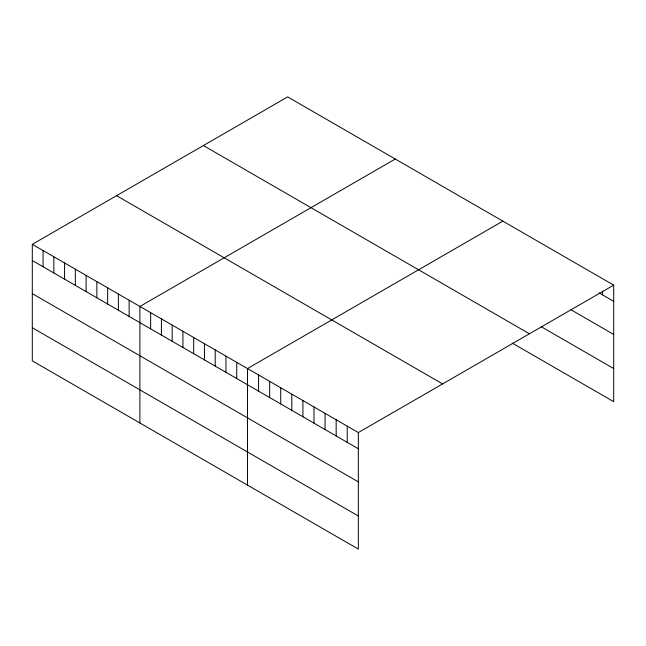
<?xml version="1.0" encoding="UTF-8"?>
<svg xmlns="http://www.w3.org/2000/svg" width="646" height="646" viewBox="0 0 646 646"><rect width="100%" height="100%" fill="white"/><g stroke="black" fill="none" stroke-linecap="round" stroke-linejoin="round"><path stroke-width="0.97" d="M32.3 244.333L358.336 432.57L358.336 549.1L32.3 360.864L32.3 244.333L287.664 96.9L613.7 285.136L613.7 401.667L512.23 343.083M395.255 159.021L139.891 306.454L139.891 422.985M502.846 221.134L247.483 368.567L247.483 485.098M358.336 432.57L613.7 285.136M599.205 292.953L613.7 301.319M571.064 309.822L613.7 334.434M541.219 326.706L613.7 368.551M203.393 145.552L529.429 333.788M116.571 195.681L442.607 383.918M32.3 260.524L358.336 448.752M32.3 293.631L358.336 481.868M32.3 327.748L358.336 515.984M602.613 291.112L602.613 294.923M347.249 426.166L347.249 442.357M336.162 419.771L336.162 435.953M325.075 413.367L325.075 429.558M313.996 406.972L313.996 423.154M302.909 400.568L302.909 416.759M291.822 394.173L291.822 410.355M280.735 387.77L280.735 403.96M269.657 381.366L269.657 397.556M258.57 374.971L258.57 391.153M236.727 362.358L236.727 378.548M225.963 356.148L225.963 372.33M215.207 349.938L215.207 366.12M204.443 343.72L204.443 359.911M193.687 337.511L193.687 353.701M182.931 331.301L182.931 347.483M172.167 325.091L172.167 341.274M161.411 318.874L161.411 335.064M150.647 312.664L150.647 328.854M129.135 300.245L129.135 316.427M118.371 294.027L118.371 310.217M107.616 287.817L107.616 304.008M96.852 281.608L96.852 297.79M86.096 275.398L86.096 291.58M75.34 269.18L75.34 285.37M64.576 262.97L64.576 279.153M53.82 256.761L53.82 272.943M43.056 250.543L43.056 266.733"/></g></svg>
